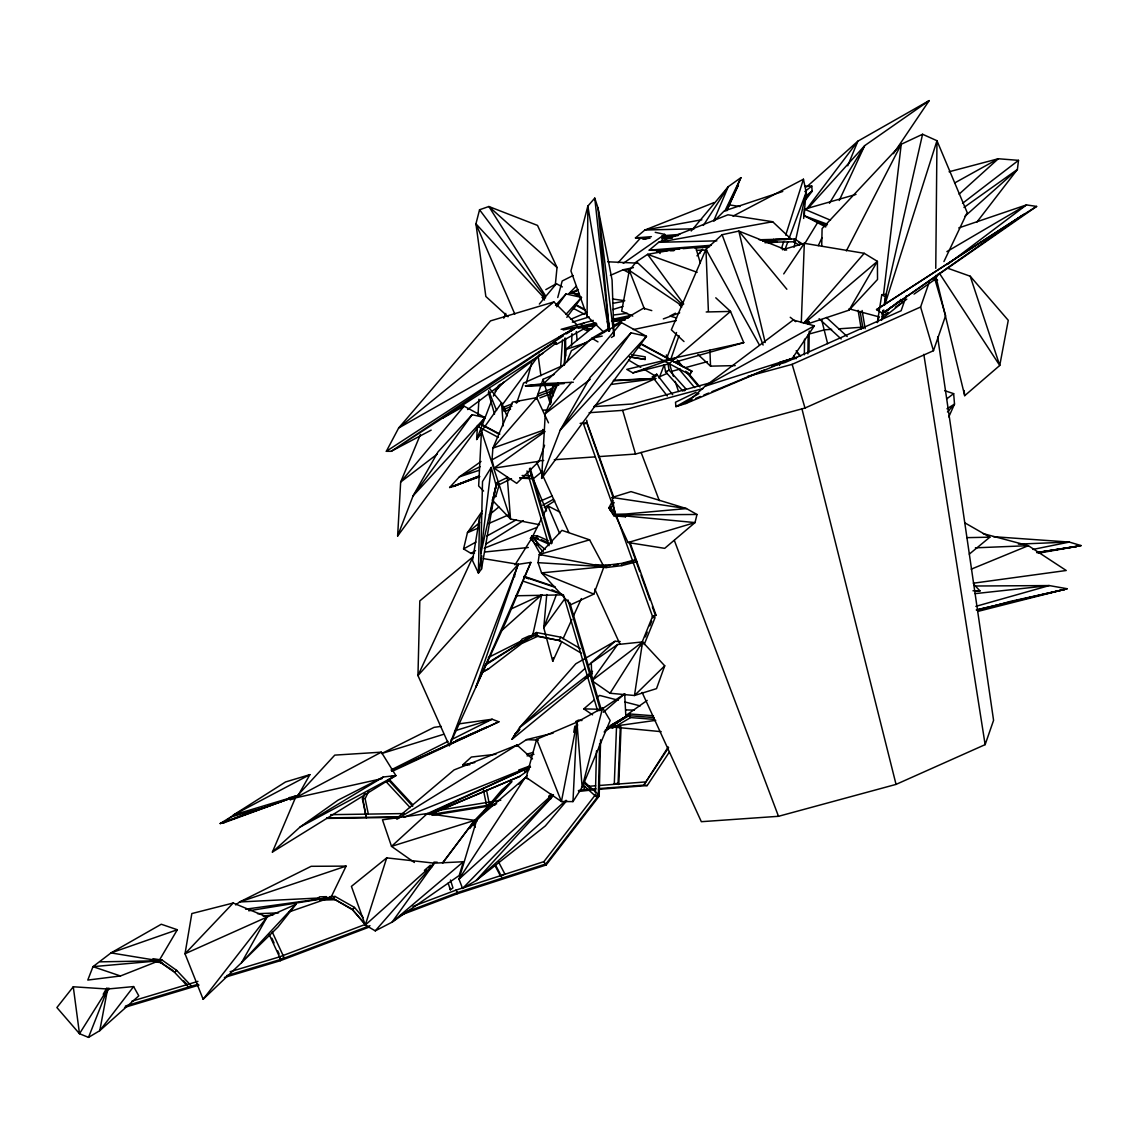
<?xml version="1.0" encoding="UTF-8"?>
<svg xmlns="http://www.w3.org/2000/svg" width="1138" height="1138" viewBox="0 0 1138 1138"><rect width="100%" height="100%" fill="white"/><g stroke="black" fill="none" stroke-linecap="round" stroke-linejoin="round"><path stroke-width="1.5" d="M564.633 364.672L564.761 338.214M604.065 332.481L587.08 316.094L587.848 206.092L594.761 198.112L598.005 207.97L612.073 279.976L613.994 335.795L611.419 337.488M914.027 294.116L935.664 278.966L935.706 275.424M935.763 268.326L936.972 140.714L922.577 134.256L901.239 144.256L822.091 228.582L821.707 246.263M804.338 354.8L804.552 339.195M807.909 353.861L808.165 334.8M808.321 324.401L808.364 320.93L804.794 321.869L809.374 322.381L808.364 320.93M808.962 351.841L809.246 331.044M481.886 513.551L479.525 518.259L478.415 573.054L481.474 569.128L496.068 485.257L491.232 467.448L482.512 481.53L480.876 553.31L481.474 569.128M582.443 328.74L587.123 330.66L587.18 328.057M855.989 194.413L804.495 209.207L804.338 215.793L825.747 226.988M681.733 302.993L681.662 305.653L679.358 304.785L681.818 306.976M595.444 793.03L596.497 750.881M599.641 743.569L598.346 795.846L545.884 863.927L457.59 892.548L404.687 912.548M400.775 915.137L456.921 893.899L546.112 864.994L599.185 796.116L600.594 739.785M571.532 345.98L571.945 333.676M779.43 365.454L779.544 362.311M614.292 783.826L616.526 726.812L620.324 726.243L621.035 727.395L618.802 784.409L614.292 783.826L618.076 783.257L618.802 784.409M618.076 783.257L620.324 726.243M801.294 322.538L804.324 243.319L864.211 253.305L877.398 261.342L877.526 279.464L849.062 310.148L807.767 323.861M572.969 801.607L576.923 722.146L602.628 707.893L610.153 720.51L582.158 787.24L572.969 801.607L561.418 801.536L526.169 777.439L536.652 739.302L576.923 722.146L582.158 787.24L602.628 707.893M412.738 806.245L389.153 780.81L389.224 779.359L412.824 804.794M489.34 388.243L501.545 402.952L481.474 431.316L478.657 485.969L483.565 491.061M442.497 418.286L464.076 406.152L485.001 417.618L397.631 536.012L400.661 482.071L420.42 434.488M481.9 432.412L476.666 439.51L477.448 425.512M478.031 415.014L478.913 399.282M597.151 336.194L621.376 322.566L646.484 336.322L541.631 478.387L545.273 413.663L558.018 382.965M560.678 366.393L562.542 339.949M544.576 445.257L539.014 461.317L516.709 483.351L494.077 468.116L492.014 459.837L492.896 448.144L512.413 402.155L536.667 397.646L548.488 422.852M546.752 594.505L543.765 627.721L552.755 661.306L561.575 642.003M564.192 364.885L565.586 349.579L596.838 324.245M803.67 218.439L806.159 192.18L803.442 179.221L733.028 216.12M555.301 284.969L557.023 267.515L537.506 225.409L488.856 206.519L479.553 209.762L475.94 223.83L485.841 296.477L508.032 316.734M883.515 294.628L901.239 144.256L846.345 250.901M491.232 467.448L480.876 553.31L496.068 485.257L495.03 490.421M949.078 171.767L998.311 158.751L1018.51 160.344L1017.4 169.448L976.888 222.095M510.578 409.168L505.699 411.031L503.85 409.339L504.148 406.949L512.299 403.819M538.345 393.819L551.375 388.826L551.062 391.216L538.046 396.209M552.755 661.306L553.253 657.821M538.061 562.67L539.256 554.519L561.959 530.365L589.598 539.839L603.951 566.71L593.851 594.107L570.764 604.691L541.574 572.898L538.061 562.67L603.951 566.71L541.574 572.898L593.851 594.107M617.621 644.521L591.888 680.638L642.557 641.917L634.478 695.503L610.053 693.255L591.888 680.638L591.291 662.942L617.621 644.521L642.557 641.917L664.72 665.801L656.526 688.632L634.478 695.503L664.72 665.801M877.341 322.651L881.779 294.685L886.417 294.386L883.97 305.226M881.566 320.375L883.159 310.276M882.533 318.853L883.913 310.105M884.752 304.87L885.577 299.621M479.525 518.259L472.512 560.55L478.415 573.054L481.872 555.842M794.409 239.72L794.552 238.966L775.519 239.35M574.889 726.115L573.751 732.246L576.525 730.824L577.649 724.707M73.273 986.774L79.489 1033.717L107.598 989.022L99.774 1030.672L88.508 1037.387L79.489 1033.717L56.9 1007.557L73.273 986.774L107.598 989.022L133.615 986.575L138.793 995.85L99.774 1030.672L133.615 986.575M576.923 722.146L561.418 801.536L536.652 739.302M490.876 511.076L491.573 507.633M492.256 504.191L493.992 495.585M366.009 816.188L362.425 798.933L364.814 793.286M366.365 817.909L362.666 797.781L365.127 798.705L368.228 813.656M794.082 247.245L806.159 192.18L789.018 238.624M481.26 673.027L488.785 668.689L532.712 635.203L541.702 594.818L510.962 609.043M884.781 300.091L922.577 134.256M474.518 553.068L471.047 553.424L463.564 548.914L467.419 532.74L482.341 510.905M696.982 514.476L695.019 522.584L664.692 548.345L628.048 542.542L615.231 514.973L612.13 497.462L630.993 491.616L686.484 508.586L696.982 514.476L615.231 514.973L695.019 522.584L628.048 542.542M526.254 383.378L531.617 362.922M557.748 297.544L562.186 281.001L573.026 275.538M799.417 245.31L793.798 241.768L794.552 238.966L802.93 244.257M877.455 322.324L878.849 317.218M493.039 497.036L495.741 496.566L499.226 484.674L511.474 478.671M463.422 861.736L459.169 875.52L392.055 922.164L375.27 930.856L365.298 925.052L351.414 886.388L386.707 857.881L434.346 863.159L463.422 861.736L392.055 922.164L434.346 863.159L429.126 867.825M781.436 248.667L783.584 241.896M785.732 235.125L803.442 179.221M881.907 313.988L882.974 310.631M885.122 303.903L936.972 140.714L967.2 212.578L943.928 261.584M386.707 857.881L365.298 925.052L426.522 870.172M691.207 231L728.292 186.646L740.909 177.67L726.812 210.786M483.38 558.602L518.217 564.32L475.926 687.025L449.297 745.675L417.959 675.559L419.808 600.892L472.924 556.88L417.959 675.559L518.217 564.32L530.849 562.385L506.225 621.135L475.926 687.025L530.849 562.385M516.609 403.108L523.565 383.079L563.708 365.156M536.112 399.31L543.039 379.338L554.306 374.317M906.317 295.78L901.125 310.745L785.277 362.453L771.692 366.137M598.432 456.637L635.516 454.048L805.007 408.03L933.459 350.703L920.599 307.018L929.291 281.982M933.459 350.703L945.621 315.653L934.739 278.696M642.116 692.43L701.335 821.693L778.492 816.302L896.047 784.395L985.138 744.636L993.574 720.326L937.655 336.905M670.951 358.783L679.016 335.61M613.979 515.841L613.154 513.963L615.117 513.85L611.149 508.174L608.873 507.847L613.979 515.841L625.445 516.78L626.156 514.76L613.154 513.963L608.873 507.847L612.77 500.521M224.385 977.485L280.247 960.728L283.888 957.214L272.323 932.136M784.736 250.232L787.795 241.939M449.297 745.675L518.217 564.32M556.454 594.505L543.765 627.721L564.576 599.072M659.087 378.229L664.066 365.17M666.569 358.641L676.541 332.524M397.631 536.012L413.108 495.827L437.974 451.957L472.114 414.687L485.001 417.618L413.108 495.827L472.114 414.687M476.666 439.51L491.516 400.946M493.38 396.124L498.643 385.284M541.631 478.387L560.209 430.178L590.053 377.531L631.007 332.822L646.484 336.322L560.209 430.178L631.007 332.822M88.508 1037.387L107.598 989.022M668.219 746.969L643.809 785.12L599.513 788.534M642.273 641.747L652.529 616.455L616.583 516.183M645.317 636.924L647.238 632.173M649.798 625.857L651.733 621.106M644.151 644.577L655.047 617.692L652.529 616.455L656.085 615.302L629.911 542.271M847.753 165.792L857.853 141.183L929.177 100.613L893.43 153.701M503.778 318.242L505.784 313.405M566.738 361.969L571.432 350.66L594.136 337.886M272.395 852.092L295.368 797.894L334.771 755.12L381.33 752.161L395.882 775.575L272.395 852.092L300.034 827.07L338.071 800.142L383.378 776.984L395.882 775.575L300.034 827.07L383.378 776.984M699.799 253.489L701.193 250.232M713.697 220.886L728.292 186.646L703.398 225.395M948.779 416.906L954.512 404.09L953.658 393.648L944.64 390.661M726.926 210.288L738.462 184.868L726.001 210.43M498.344 437.419L478.643 426.935L480.165 423.592L499.852 434.076M584.676 314.373L573.879 308.626L575.7 304.614L584.96 309.55M638.859 347.503L640.666 343.505L691.932 371.358L689.756 374.615L638.859 347.503L640.666 343.505M689.756 374.615L691.563 370.604M563.04 638.788L571.859 619.485M573.324 616.27L581.404 598.574M818.307 245.652L822.034 237.586M839.247 200.487L864.667 145.65L929.177 100.613M362.425 798.933L363.847 795.931M365.127 798.705L368.74 791.095M935.664 278.966L937.925 274.23M661.022 242.124L664.734 234.385L655.218 232.323M724.863 211.071L740.909 177.67M288.995 911.951L330.973 897.413L346.108 866.118L311.172 866.303L239.62 901.965L235.666 904.923M456.921 893.899L457.59 892.548L455.897 890.158L412.966 906.389M532.413 536.88L541.688 518.288M543.239 515.187L547.89 505.884L559.868 512.114M431.188 430.107L391.173 451.317L386.337 451.302L398.656 428.002L490.506 320.888L553.907 301.94L577.08 324.899M611.262 506.794L609.712 509.724L614.15 502.527M684.564 390.818L685.73 388.684L669.087 370.177L667.878 363.378M636.099 559.555L636.512 561.759L621.889 565.614L606.099 567.577L595.601 566.824L595.188 564.619L605.686 565.373L621.476 563.41L636.099 559.555L636.512 561.759M233.205 903.017L185.01 953.772L267.089 917.029L241.512 962.734L203.133 999.264L185.01 953.772L191.838 913.558L233.205 903.017L267.089 917.029L295.923 904.326L277.928 927.072L241.512 962.734L295.923 904.326M223.759 822.831L298.113 795.533L309.892 774.637L285.524 781.962L233.518 814.964L223.759 822.831L220.175 823.528L230.858 817.013L264.998 807.311L298.113 795.533L233.518 814.964L309.892 774.637M550.251 402.454L549.711 392.226L553.779 385M555.557 384.004L550.678 392.667L551.219 402.895M552.755 396.223L552.584 392.937L556.681 385.682M849.062 310.148L877.398 261.342L805.178 322.651M120.457 975.977L92.989 966.66L159.021 960.785L177.329 929.732L161.269 924.241L111.012 952.904L92.989 966.66L87.782 980.074L120.457 975.977L159.021 960.785L111.012 952.904L177.329 929.732M592.343 673.369L512.043 739.302L515.087 734.152L519.952 729.131M537.193 535.77L535.657 538.331L530.436 538.459L531.958 535.913L537.193 535.77L547.975 540.507M804.395 244.201L817.369 222.977M829.431 203.275L864.667 145.65L807.98 208.354M520.294 642.06L534.888 635.488L560.109 640.694L537.634 636.355L523.58 642.686L520.294 642.06L522.086 639.115L529.398 635.829M580.295 648.603L560.892 637.209L559.085 640.153L581.475 653.297M609.968 726.841L628.973 715.674L654.108 717.594L653.952 719.358L630.608 717.58L612.301 728.334L609.968 726.841L611.021 725.162L630.025 713.995L653.482 715.788M630.025 713.995L628.973 715.674L630.608 717.58M515.002 564.889L531.631 538.43M610.053 693.255L642.557 641.917M512.043 739.302L519.525 727.651L575.8 663.795L615.061 641.291L620.196 641.562M483.806 811.337L501.616 790.142L511.716 781.664L474.646 820.37L442.597 863.145M528.288 778.733L524.831 778.093L458.998 879.162L462.583 888.465L476.125 880.528L545.344 825.932L566.71 800.725M668.618 747.609L643.809 785.12L647.181 785.576L669.386 752.005M478.643 426.935L480.165 423.592M573.879 308.626L575.7 304.614M783.726 273.888L804.324 243.319L782.489 249.763M685.873 403.521L705.204 386.152L793.186 320.02L814.367 325.824L792.247 358.442L685.873 403.521L675.901 406.636L675.503 402.226L696.129 392.24M500.436 384.146L495.229 391.301L503.622 382.183M556.667 306.819L566.041 293.931L581.518 297.445L565.942 314.387M501.83 405.413L539.568 354.274M566.838 317.331L580.465 298.867M804.68 201.07L812.134 191.17L811.778 186.049L804.779 186.234M806.444 209.307L857.853 141.183L806.515 187.03M442.582 862.846L474.646 820.37L427.347 813.542L382.468 819.815L391.515 846.359L414.388 862.476M455.897 890.158L543.893 861.637L595.402 794.779L599.185 796.116M203.133 999.264L267.089 917.029M542.3 297.53L544.021 295.311L544.604 296.591L542.3 297.53L544.462 300.062M587.123 330.66L588.858 328.441M685.048 247.657L647.607 254.343L636.498 261.712L629.314 270.403L621.661 311.215L632.771 316.108M539.355 304.074L556.397 283.689L562.314 286.918M464.076 406.152L400.661 482.071L437.205 454.133M571.39 382.396L545.273 413.663L590.252 379.295M573.666 379.665L621.376 322.566M472.683 824.595L469.34 828.564L511.716 781.664M474.902 821.949L477.135 819.289M696.968 255.837L702.644 249.265M536.667 397.646L492.896 448.144L544.092 429.936M803.456 323.405L864.211 253.305M375.27 930.856L434.346 863.159M947.456 411.984L954.512 404.09L946.987 408.798M618.048 262.75L640.267 238.326M553.395 795.533L476.125 880.528L566.112 800.284M479.767 476.751L449.638 487.491L459.368 476.865L481.047 461.459M555.5 305.439L566.041 293.931M576.468 295.453L578.701 293.035M410.164 807.624L386.579 782.19L389.224 779.359M462.583 888.465L553.111 795.149M568.701 293.789L576.127 286.321M714.308 220.857L724.237 210.943L782.745 191.454M518.644 784.267L527.349 775.618M656.711 374.203L653.056 377.759L652.401 376.834L656.711 374.203L672.686 394.73M804.594 198.481L812.134 191.17L805.092 196.433M670.467 362.553L675.474 357.773L743.768 342.638L730.525 311.414L715.774 297.8M363.178 917.569L354.459 907.399L335.098 896.46L333.036 898.408L317.502 898.807L319.565 896.844L326.478 896.673M354.459 907.399L352.396 909.347L333.036 898.408L352.709 909.902L366.265 925.72M558.715 385.256L525.429 385.796L543.58 383.634L591.874 338.256L608.588 328.526M151.041 960.685L153.146 958.722L162.08 960.059L176.675 970.387L190.971 985.48L188.865 987.443L174.569 972.336L159.974 962.023L151.041 960.685L153.502 961.582M162.08 960.059L159.974 962.023L172.962 970.529M174.569 972.336L176.675 970.387M518.985 730.525L515.087 734.152L517.833 731.962M427.347 813.542L391.515 846.359L474.646 820.37M469.752 764.779L462.768 764.864L471.36 757.04L495.94 754.266M959.106 194.157L998.311 158.751L954.882 182.834M584.96 668.504L519.525 727.651L592.528 671.32M587.578 666.143L615.061 641.291M552.385 794.594L458.998 879.162L476.964 819.232L524.831 778.093M786.628 250.076L738.832 231.085L722.104 234.727L705.958 249.293L671.349 329.821L683.995 341.542M501.943 630.381L541.702 594.818M964.811 216.376L1017.4 169.448L963.971 207.472M550.778 798.904L548.687 796.429L551.29 794.139M553.452 794.708L550.849 796.998L548.687 796.429M430.363 865.221L424.417 870.385L427.732 870.47L432.483 866.345M935.905 276.648L964.697 395.683L999.747 365.469L1008.268 320.319L970.216 276.221L947.3 268.084M603.311 712.246L624.677 693.824L625.857 716.599L604.122 731.962M674.55 359.195L730.525 311.414L706.2 311.983M592.571 714.835L583.794 708.874L594.306 699.898M596.938 697.651L599.57 695.403L618.19 700.226M396.522 818.578L454.076 769.928L517.022 745.049L532.513 758.932M294.884 798.549L290.29 799.658L288.455 798.52L294.813 796.045M646.213 238.71L635.459 237.913L644.848 230.047L714.152 202.536M666.925 250.844L649.229 250.175L658.618 242.323L727.922 214.798L772.659 221.725L790.953 238.952L783.883 239.592M969.306 554.121L989.861 537.179L965.209 523.053M479.724 522.655L467.419 532.74L478.799 527.804M489.297 514.817L498.871 506.979M533.053 478.984L542.627 471.146M685.73 388.684L682.857 391.017L665.574 371.799L664.35 364.942M553.907 301.94L398.656 428.002L575.231 327.844M886.232 311.001L891.495 306.776M885.435 311.94L898.622 301.385M882.178 318.725L902.491 302.452L900.727 299.394M804.836 191.582L811.778 186.049M585.117 678.248L587.877 676.057M962.52 203.346L1018.51 160.344M467.633 409.552L556.439 342.879M946.588 398.983L953.658 393.648M947.485 264.457L1026.462 204.911L1036.618 206.419L884.055 312.353L1023.659 214.499L1036.618 206.419M449.652 887.825L450.364 889.802L452.952 887.91L450.463 880.015M545.031 431.643L494.077 468.116L539.014 461.317M429.894 814.495L519.71 776.415L528.004 770.483M625.786 715.603L647.181 700.396M882.277 316.35L888.053 312.31M895.265 307.26L906.815 299.166M623.254 263.347L664.734 234.385M605.416 730.667L625.857 716.599L606.654 728.036M554.718 341.884L391.173 451.317L542.769 353.363M570.935 331.03L575.359 328.071L566.397 333.875M601.49 709.372L624.677 693.824M516.353 746.357L526.439 739.643L553.139 733.142M605.274 730.084L611.163 726.229M614.093 724.309L625.857 716.599M386.337 451.302L563.424 335.81M876.516 309.636L1023.659 214.499L876.516 309.636L882.604 313.363M484.774 665.46L532.712 635.203L526.368 638.39M475.528 550.607L471.047 553.424L474.347 552.129M485.997 544.049L523.38 520.607M544.32 507.491L554.789 500.919M397.006 819.189L517.022 745.049M486.068 663.938L532.712 635.203M946.887 251.612L1026.462 204.911L958.765 227.927M613.14 325.866L643.539 308.156L651.789 310.617M698.874 393.606L675.901 406.636L692.288 399.851M558.9 337.175L576.71 327.118M581.162 324.6L584.135 322.936M553.353 341.997L556.425 344.33L585.017 328.185L592.044 328.697M545.799 289.649L556.397 283.689M814.367 325.824L705.204 386.152L792.247 358.442L788.975 359.793M463.564 548.914L475.983 542.058M486.851 536.055L516.339 519.782M542.726 505.215L553.594 499.226M492.014 459.837L544.519 430.975M386.579 782.19L389.153 780.81M381.33 752.161L295.368 797.894L382.012 778.648M391.785 770.967L396.337 768.548M794.324 358.769L796.842 357.432L781.123 361.87M482.498 671.989L488.785 668.689M670.695 315.667L675.431 313.192M575.728 721.535L578.488 720.112L581.973 720.539M488.33 657.508L521.617 640.779M391.202 769.857L447.974 741.379M451.132 739.8L492.128 719.23L498.885 721.791L391.486 770.554M480.122 466.68L459.368 476.865L479.368 470.236M507.662 477.32L497.278 482.412L493.65 494.746L495.741 496.566M392.254 771.322L498.885 721.791M669.087 370.177L665.574 371.799L667.281 371.6M427.902 814.182L529.597 767.282M391.5 770.526L487.733 726.727L455.826 740.625M425.384 814.538L529.654 767.197M532.314 634.506L536.695 632.543L560.892 637.209M594.52 405.797L655.659 378.513M658.874 377.076L666.925 373.492M747.638 376.436L792.148 364.345L920.599 307.018M579.057 294.23L570.252 292.992L578.289 289.465M610.409 275.368L623.254 269.72L633.411 267.615M488.572 523.565L508.089 515.101M540.635 500.99L552.015 496.054M570.75 319.294L586.739 312.438M483.38 789.8L486.566 805.263L489.34 804.068L486.552 790.256M429.623 814.495L519.71 776.415M695.56 398.485L700.482 396.451M703.753 395.099L708.675 393.051M711.947 391.7L764.395 369.978M971.226 569.171L1028.339 545.671L1066.235 570.494L973.331 583.211M477.86 476.509L453.379 486.538L479.553 476.267M403.933 817.383L529.511 766.841M484.219 548.231L536.894 527.435M449.638 487.491L479.198 476.011M515.557 402.568L518.814 401.316M503.85 409.339L511.986 406.209M539.896 397.916L549.668 394.161M230.104 971.71L279.208 956.973L365.085 924.497M369.978 925.678L280.716 959.448L226.718 975.636M280.247 960.728L369.409 927.001M663.326 318.91L679.671 312.794M475.087 827.326L472.64 822.632L477.178 820.953M494.646 864.823L500.364 875.762L504.902 874.084L498.373 861.58M529.981 765.917L518.672 770.07L519.227 771.265L530.55 767.112M524.504 771.479L529.17 769.757M264.998 807.311L220.175 823.528L298.113 795.533M632.884 372.894L675.474 357.773L626.782 369.395L632.884 372.894L669.215 363.747M346.108 866.118L239.62 901.965L318.683 898.024M565.586 349.579L587.222 342.41M656.085 615.302L652.529 616.455L653.013 617.948M572.343 322.154L589.2 316.905M612.813 309.55L622.941 306.392M443.607 734.309L381.685 753.541L434.033 727.367L441.075 726.371M455.314 730.667L492.128 719.23L458.685 723.91M974.981 586.013L1049.264 585.572L1067.174 588.73L977.784 611.433M131.866 1001.184L197.927 981.369M125.479 1006.006L198.04 984.242M124.526 1007.443L199.008 985.095M589.598 539.839L539.256 554.519L603.951 566.71M674.293 362.311L743.768 342.638M975.849 606.355L1049.264 585.572L975.124 593.638M977.727 610.594L1010.146 601.461L1064.969 589.384L976.788 609.883M561.119 329.337L593.268 320.375M526.595 754.224L533.438 752.346M669.272 362.937L671.747 371.329L680.24 369.025M685.332 367.645L707.409 361.642M809.317 333.975L824.609 329.821L831.65 329.337M712.246 382.283L632.415 403.962L593.695 406.65M589.1 412.71L622.657 410.363L703.128 388.513M570.252 292.992L576.383 291.342M623.126 563.694L634.079 560.792M288.455 798.52L297.985 796.23M976.233 609.94L1067.174 588.73M527.05 755.902L533.964 754.323M390.675 776.728L395.882 775.575M563.182 329.963L595.985 322.893M613.254 319.181L630.523 315.468M602.215 336.094L591.874 338.256L597.976 341.898M633.254 329.593L676.356 320.546M578.246 328.327L593.766 325.112M612.742 321.172L628.276 317.957M1032.948 549.441L1069.307 542.072L1081.1 545.586L1038.51 553.196M570.323 328.896L596.454 323.747M612.13 320.66L629.556 317.232M462.768 764.864L474.788 762.545M613.026 303.305L623.468 301.371M701.861 219.762L644.848 230.047L694.251 228.795M772.659 221.725L658.618 242.323L716.84 240.843M248.724 910.784L330.973 897.413L323.946 897.768M437.618 810.469L500.791 800.227M581.518 787.155L585.032 786.586L583.566 789.772L578.346 790.611M432.326 814.267L496.652 803.841M431.899 815.277L495.073 805.05M579.313 791.408L595.018 789.601M1037.344 552.513L1081.1 545.586M1038.425 552.471L1076.648 546.482L1036.633 552.599M263.177 916.19L273.518 914.625M768.676 243.105L777.226 241.896L764.949 242.735M615.374 726.016L655.744 720.34M245.595 909.191L330.973 897.413M612.244 321.329L624.52 319.75M611.291 384.416L655.673 378.67M601.846 565.558L610.153 565.515M613.41 565.102L618.304 564.505M613.61 314.984L627.308 313.348M484.93 551.987L528.302 547.492M649.812 238.141L642.728 238.781L649.727 238.24M662.188 237.031L678.12 235.594M679.5 248.966L656.498 251.043L666.996 250.232M683.042 248.653L709.571 246.263M766.187 241.185L775.035 240.388M615.231 514.973L686.484 508.586L612.13 497.462M580.124 423.364L587.066 422.767L613.851 497.462M616.369 320.788L625.118 320.062M635.459 237.913L651.405 236.647M662.032 235.808L679.742 234.4M649.229 250.175L711.236 245.267M762.602 241.199L790.953 238.952L759.188 239.762M663.724 237.173L674.222 236.363M670.495 249.962L673.995 249.706M694.977 248.098L708.974 247.017M588.559 786.315L595.629 785.775M599.157 785.505L645.061 781.962M595.971 788.805L583.566 789.772L586.326 790.27M598.503 789.331L647.181 785.576M538.772 544.547L531.958 535.913L538.772 544.547L535.984 544.761L530.436 538.459L538.288 538.359L535.657 538.331L549.526 544.405M838.692 328.839L861.58 327.246M542.641 410.221L547.919 409.851M538.388 460.833L543.694 460.463M554.277 459.724L594.904 456.893M564.121 383.606L525.429 385.796L544.291 385.213M613.354 380.817L655.559 378.428L613.581 380.362M543.58 383.634L573.324 382.24M1018.368 544.106L1069.307 542.072L993.417 536.681M975.394 547.833L1028.339 545.671L983.104 533.608M486.566 805.263L489.61 805.135L489.34 804.068M257.515 913.686L278.554 912.875M329.92 896.588L335.098 896.46M319.778 900.115L334.728 899.745M697.893 354.43L710.539 366.151L735.219 365.597M773.797 242.166L773.783 239.393L773.797 242.166L793.798 241.768M966.859 537.648L989.861 537.179M515.642 595.786L562.869 594.875M661.847 238.425L672.274 238.226M670.396 250.787L673.881 250.716M696.456 250.303L706.883 250.104M100.315 961.838L159.021 960.785M330.66 814.666L404.289 813.556M326.691 817.909L400.789 816.785M326.777 818.421L398.599 817.34M546.055 385.199L556.624 385.071M975.28 590.949L979.989 590.907L974.171 584.761M972.976 590.778L979.989 590.907M583.794 708.874L602.984 709.358M625.658 709.913L634.392 710.14M433.919 862.12L437.234 862.206M522.114 475.528L532.1 475.912L532.257 478.657L520.009 478.188M519.824 477.732L529.824 478.116M526.439 739.643L538.445 740.127M630.31 270.019L623.254 269.72L629.428 273.063M607.735 261.783L636.91 263.12M588.204 325.61L593.353 325.98M610.096 726.755L661.192 731.663M616.526 726.812L621.035 727.395M934.142 279.635L937.627 280.133M612.472 298.953L624.776 300.702M552.584 392.937L549.711 392.226M155.223 961.838L162.108 962.862M729.643 204.94L739.956 206.533M631.69 354.7L645.218 356.82L645.232 359.466L629.428 356.991M630.224 356.834L645.232 359.466M539.654 524.732L510.521 519.056L492.142 499.966M624.961 701.975L640.196 705.916M849.005 308.782L879.162 316.905M669.969 316.023L676.569 317.986M524.063 576.34L555.102 586.824M524.277 576.895L553.68 586.824M522.897 581.091L562.101 594.321M697.153 272.309L647.607 254.343L683.725 304.045M827.44 224.243L804.338 215.793L826.757 225.665M804.495 209.207L830.484 220.189M541.261 539.668L548.672 542.911M606.895 565.913L605.686 565.373L606.099 567.577M523.807 576.61L528.487 578.801M551.93 589.754L561.304 594.136M576.056 305.368L585.316 310.304M641.035 344.259L691.932 371.358M480.464 424.218L498.643 433.905M571.176 291.783L581.518 297.445M628.532 360.063L640.751 367.332M643.809 369.153L656.029 376.408M881.779 294.685L885.293 296.819M798.606 242.351L801.394 244.115M680.538 304.813L629.314 270.403L644.535 309.237M790.241 317.274L795.704 321.67M537.065 542.826L545.202 549.441M472.64 822.632L473.977 823.727M500.364 875.762L501.702 876.857M899.93 300.332L902.491 302.452M557.023 267.515L488.856 206.519L545.5 295.766M583.965 782.873L590.138 788.421M826.473 317.474L847.213 336.535M819.118 318.711L841.153 338.968M636.498 261.712L682.715 304.927M183.702 980.928L187.13 984.569M544.746 298.64L475.94 223.83L514.831 314.131M543.893 861.637L546.112 864.994M536.24 543.793L543.153 551.845M366.564 925.877L352.709 909.902M677.224 360.035L682.9 366.777M687.452 372.169L699.97 386.991M677.679 361.784L681.093 365.824M685.645 371.216L698.149 386.038M678.703 368.769L694.635 387.631M786.856 289.251L738.832 231.085L765.191 342.524M796.159 350.76L800.64 356.208M797.013 352.496L799.246 355.212M793.826 356.023L796.059 358.74M652.401 376.834L667.295 395.996M586.468 421.985L613.439 498.231M479.553 209.762L545.6 297.729M658.134 250.588L660.111 253.546M939.391 273.262L999.747 365.469L970.216 276.221M279.208 956.973L280.716 959.448L269.137 934.369M759.288 344.786L705.958 249.293L708.391 311.257M532.484 539.953L540.92 555.202M495.997 865.918L500.066 873.728M271.882 938.224L274.045 942.933M277.672 950.771L279.109 953.9M537.022 463.01L568.844 532.484M594.747 589.029L619.911 643.966M624.606 514.902L625.445 516.78M555.102 341.244L556.425 344.33M547.89 505.884L559.697 533.551M503.309 425.825L501.545 402.952L506.993 416.053M530.863 473.365L546.539 511.033M488.643 390.761L496.552 410.349M641.121 452.455L659.3 500.635M674.365 540.507L778.492 816.302M551.375 388.826L552.926 392.909M504.148 406.949L505.699 411.031M722.104 234.727L763.114 345.056M629.613 543.338L639.798 571.745M640.993 575.088L649.969 600.153M652.373 606.839L655.36 615.189M615.388 512.84L583.638 424.275L587.066 422.767L586.739 420.249M587.08 316.094L570.935 270.944L587.848 206.092L608.958 331.371M671.747 371.329L673.44 376.365M675.147 381.401L678.533 391.472M481.474 431.316L510.521 519.056L507.264 476.836M640.979 644.905L641.476 646.412M448.144 883.088L450.364 889.802M501.545 402.952L504.049 411.401M821.636 319.75L827.625 343.662M792.148 364.345L805.007 408.03M695.759 247.529L700.254 262.821M667.295 356.208L668.291 359.565M622.657 410.363L635.516 454.048M543.039 379.338L550.465 404.545M530.166 468.031L552.215 542.968M569.768 602.571L601.333 709.856M529.383 468.927L551.418 543.765M567.933 599.897L600.466 710.453L597.507 710.496L563.509 594.975M527.008 470.947L549 545.699M488.373 392.525L494.546 414.076M801.934 408.784L896.047 784.395M621.889 565.614L621.561 564.107M666.356 354.9L666.968 358.285M862.106 310.503L865.15 328.654M860.115 311.428L862.988 328.569M858.095 310.318L861.253 329.181M609.698 330.233L608.289 321.869L607.336 321.428L608.73 329.792M923.814 354.359L985.138 744.636M538.231 356.45L540.92 375.725M542.755 429.467L543.082 431.985M613.994 335.795L598.005 207.97L609.47 331.272M964.085 390.519L964.697 395.683M594.761 198.112L609.356 331.314M290.048 797.183L290.29 799.658M576.34 331.556L577.122 340.248M514.476 573.58L514.646 576.753M709.913 350.205L710.539 366.151M565.529 338.285L565.871 355.952M497.278 482.412L496.652 484.688L499.226 484.674L497.278 482.412M106.616 988.353L103.202 994.271L105.72 994.214L109.148 988.296L106.616 988.353M536.695 632.543L534.888 635.488L537.634 636.355L536.695 632.543M584.904 782.332L582.941 784.822L595.999 796.572L598.46 794.537L584.904 782.332"/></g></svg>
